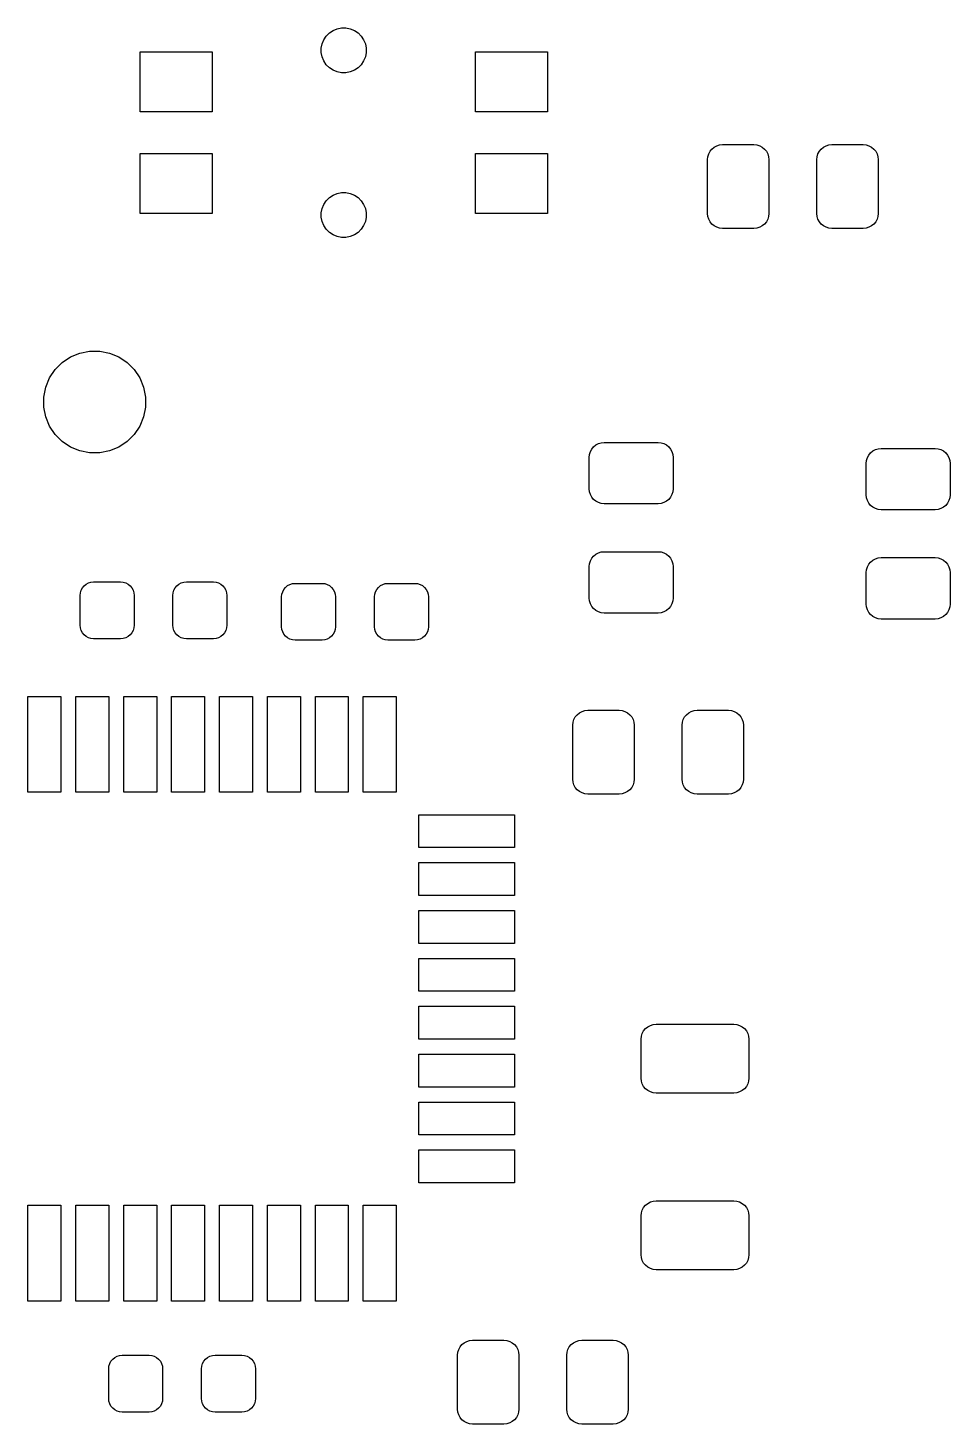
# Model space of a CAD drawing. Extents: x 83.1 to 153.8, y -94.4 to -68.3.
# Drawn here: x 116.83 to 132.22, y -91.67 to -68.35 of the extents above; entities that cross this region are included whole.
import ezdxf

# ---------------------------------------------------------------- set-up
doc = ezdxf.new("R2010")
doc.units = 0
doc.layers.add('BLACK', color=7, linetype='CONTINUOUS')

msp = doc.modelspace()

# ---------------------------------------------------------------- linework, layer by layer
at = {"layer": 'BLACK', "linetype": 'CONTINUOUS'}
for p, q in [((121.739, -68.6156), (121.768, -68.5474)), ((121.768, -68.5474), (121.809, -68.486)), ((121.809, -68.486), (121.861, -68.4337)), ((121.861, -68.4337), (121.922, -68.3927)), ((121.922, -68.3927), (121.991, -68.3644)), ((121.991, -68.3644), (122.063, -68.35)), ((122.063, -68.35), (122.137, -68.35)), ((122.137, -68.35), (122.209, -68.3644)), ((122.209, -68.3644), (122.278, -68.3927)), ((122.278, -68.3927), (122.339, -68.4337)), ((122.339, -68.4337), (122.391, -68.486)), ((122.391, -68.486), (122.432, -68.5474)), ((122.432, -68.5474), (122.461, -68.6156)), ((118.7, -69.75), (118.7, -68.75)), ((118.7, -68.75), (119.9, -68.75)), ((119.9, -68.75), (119.9, -69.75)), ((121.725, -68.6881), (121.739, -68.6156)), ((121.725, -68.7619), (121.725, -68.6881)), ((121.739, -68.8344), (121.725, -68.7619)), ((122.461, -68.6156), (122.475, -68.6881)), ((122.475, -68.7619), (122.461, -68.8344)), ((122.475, -68.6881), (122.475, -68.7619)), ((124.3, -69.75), (124.3, -68.75)), ((124.3, -68.75), (125.5, -68.75)), ((125.5, -68.75), (125.5, -69.75)), ((121.768, -68.9026), (121.739, -68.8344)), ((121.809, -68.964), (121.768, -68.9026)), ((121.861, -69.0163), (121.809, -68.964)), ((121.922, -69.0573), (121.861, -69.0163)), ((122.339, -69.0163), (122.278, -69.0573)), ((122.391, -68.964), (122.339, -69.0163)), ((122.432, -68.9026), (122.391, -68.964)), ((122.461, -68.8344), (122.432, -68.9026)), ((121.991, -69.0856), (121.922, -69.0573)), ((122.063, -69.1), (121.991, -69.0856)), ((122.137, -69.1), (122.063, -69.1)), ((122.209, -69.0856), (122.137, -69.1)), ((122.278, -69.0573), (122.209, -69.0856)), ((119.9, -69.75), (118.7, -69.75)), ((125.5, -69.75), (124.3, -69.75)), ((128.194, -70.4543), (128.217, -70.4111)), ((128.217, -70.4111), (128.248, -70.3732)), ((128.248, -70.3732), (128.286, -70.3421)), ((128.286, -70.3421), (128.329, -70.319)), ((128.329, -70.319), (128.376, -70.3048)), ((128.376, -70.3048), (128.425, -70.3)), ((128.425, -70.3), (128.95, -70.3)), ((128.95, -70.3), (128.999, -70.3048)), ((128.999, -70.3048), (129.046, -70.319)), ((129.046, -70.319), (129.089, -70.3421)), ((129.089, -70.3421), (129.127, -70.3732)), ((129.127, -70.3732), (129.158, -70.4111)), ((129.158, -70.4111), (129.181, -70.4543)), ((130.019, -70.4543), (130.042, -70.4111)), ((130.042, -70.4111), (130.073, -70.3732)), ((130.073, -70.3732), (130.111, -70.3421)), ((130.111, -70.3421), (130.154, -70.319)), ((130.154, -70.319), (130.201, -70.3048)), ((130.201, -70.3048), (130.25, -70.3)), ((130.25, -70.3), (130.775, -70.3)), ((130.775, -70.3), (130.824, -70.3048)), ((130.824, -70.3048), (130.871, -70.319)), ((130.871, -70.319), (130.914, -70.3421)), ((130.914, -70.3421), (130.952, -70.3732)), ((130.952, -70.3732), (130.983, -70.4111)), ((130.983, -70.4111), (131.006, -70.4543)), ((118.7, -71.45), (118.7, -70.45)), ((118.7, -70.45), (119.9, -70.45)), ((119.9, -70.45), (119.9, -71.45)), ((124.3, -71.45), (124.3, -70.45)), ((124.3, -70.45), (125.5, -70.45)), ((125.5, -70.45), (125.5, -71.45)), ((128.175, -70.55), (128.18, -70.5012)), ((128.175, -71.45), (128.175, -70.55)), ((128.18, -70.5012), (128.194, -70.4543)), ((129.181, -70.4543), (129.195, -70.5012)), ((129.195, -70.5012), (129.2, -70.55)), ((129.2, -70.55), (129.2, -71.45)), ((130, -70.55), (130.005, -70.5012)), ((130, -71.45), (130, -70.55)), ((130.005, -70.5012), (130.019, -70.4543)), ((131.006, -70.4543), (131.02, -70.5012)), ((131.02, -70.5012), (131.025, -70.55)), ((131.025, -70.55), (131.025, -71.45)), ((121.922, -71.1427), (121.991, -71.1144)), ((121.991, -71.1144), (122.063, -71.1)), ((122.063, -71.1), (122.137, -71.1)), ((122.137, -71.1), (122.209, -71.1144)), ((122.209, -71.1144), (122.278, -71.1427)), ((121.725, -71.4381), (121.739, -71.3656)), ((121.739, -71.3656), (121.768, -71.2974)), ((121.768, -71.2974), (121.809, -71.236)), ((121.809, -71.236), (121.861, -71.1837)), ((121.861, -71.1837), (121.922, -71.1427)), ((122.278, -71.1427), (122.339, -71.1837)), ((122.339, -71.1837), (122.391, -71.236)), ((122.391, -71.236), (122.432, -71.2974)), ((122.432, -71.2974), (122.461, -71.3656)), ((122.461, -71.3656), (122.475, -71.4381)), ((119.9, -71.45), (118.7, -71.45)), ((121.725, -71.5119), (121.725, -71.4381)), ((121.739, -71.5844), (121.725, -71.5119)), ((121.768, -71.6526), (121.739, -71.5844)), ((122.461, -71.5844), (122.432, -71.6526)), ((122.475, -71.5119), (122.461, -71.5844)), ((122.475, -71.4381), (122.475, -71.5119)), ((125.5, -71.45), (124.3, -71.45)), ((128.18, -71.4988), (128.175, -71.45)), ((128.194, -71.5457), (128.18, -71.4988)), ((128.217, -71.5889), (128.194, -71.5457)), ((128.248, -71.6268), (128.217, -71.5889)), ((129.158, -71.5889), (129.127, -71.6268)), ((129.181, -71.5457), (129.158, -71.5889)), ((129.195, -71.4988), (129.181, -71.5457)), ((129.2, -71.45), (129.195, -71.4988)), ((130.005, -71.4988), (130, -71.45)), ((130.019, -71.5457), (130.005, -71.4988)), ((130.042, -71.5889), (130.019, -71.5457)), ((130.073, -71.6268), (130.042, -71.5889)), ((130.983, -71.5889), (130.952, -71.6268)), ((131.006, -71.5457), (130.983, -71.5889)), ((131.02, -71.4988), (131.006, -71.5457)), ((131.025, -71.45), (131.02, -71.4988)), ((121.809, -71.714), (121.768, -71.6526)), ((121.861, -71.7663), (121.809, -71.714)), ((121.922, -71.8073), (121.861, -71.7663)), ((121.991, -71.8356), (121.922, -71.8073)), ((122.063, -71.85), (121.991, -71.8356)), ((122.209, -71.8356), (122.137, -71.85)), ((122.278, -71.8073), (122.209, -71.8356)), ((122.339, -71.7663), (122.278, -71.8073)), ((122.391, -71.714), (122.339, -71.7663)), ((122.432, -71.6526), (122.391, -71.714)), ((128.286, -71.6579), (128.248, -71.6268)), ((128.329, -71.681), (128.286, -71.6579)), ((128.376, -71.6952), (128.329, -71.681)), ((128.425, -71.7), (128.376, -71.6952)), ((128.95, -71.7), (128.425, -71.7)), ((128.999, -71.6952), (128.95, -71.7)), ((129.046, -71.681), (128.999, -71.6952)), ((129.089, -71.6579), (129.046, -71.681)), ((129.127, -71.6268), (129.089, -71.6579)), ((130.111, -71.6579), (130.073, -71.6268)), ((130.154, -71.681), (130.111, -71.6579)), ((130.201, -71.6952), (130.154, -71.681)), ((130.25, -71.7), (130.201, -71.6952)), ((130.775, -71.7), (130.25, -71.7)), ((130.824, -71.6952), (130.775, -71.7)), ((130.871, -71.681), (130.824, -71.6952)), ((130.914, -71.6579), (130.871, -71.681)), ((130.952, -71.6268), (130.914, -71.6579)), ((122.137, -71.85), (122.063, -71.85)), ((117.28, -74.0582), (117.398, -73.9398)), ((117.398, -73.9398), (117.537, -73.8467)), ((117.537, -73.8467), (117.692, -73.7827)), ((117.692, -73.7827), (117.856, -73.75)), ((117.856, -73.75), (118.024, -73.75)), ((118.024, -73.75), (118.188, -73.7827)), ((118.188, -73.7827), (118.343, -73.8467)), ((118.343, -73.8467), (118.482, -73.9398)), ((118.482, -73.9398), (118.6, -74.0582)), ((117.187, -74.1974), (117.28, -74.0582)), ((118.6, -74.0582), (118.693, -74.1974)), ((117.09, -74.5163), (117.123, -74.3521)), ((117.123, -74.3521), (117.187, -74.1974)), ((118.693, -74.1974), (118.757, -74.3521)), ((118.757, -74.3521), (118.79, -74.5163)), ((117.09, -74.6837), (117.09, -74.5163)), ((118.79, -74.5163), (118.79, -74.6837)), ((117.123, -74.8479), (117.09, -74.6837)), ((117.187, -75.0026), (117.123, -74.8479)), ((118.757, -74.8479), (118.693, -75.0026)), ((118.79, -74.6837), (118.757, -74.8479)), ((117.28, -75.1418), (117.187, -75.0026)), ((118.693, -75.0026), (118.6, -75.1418)), ((117.398, -75.2602), (117.28, -75.1418)), ((117.537, -75.3533), (117.398, -75.2602)), ((118.482, -75.2602), (118.343, -75.3533)), ((118.6, -75.1418), (118.482, -75.2602)), ((126.273, -75.3482), (126.311, -75.3171)), ((126.311, -75.3171), (126.354, -75.294)), ((126.354, -75.294), (126.401, -75.2798)), ((126.401, -75.2798), (126.45, -75.275)), ((126.45, -75.275), (127.35, -75.275)), ((127.35, -75.275), (127.399, -75.2798)), ((127.399, -75.2798), (127.446, -75.294)), ((127.446, -75.294), (127.489, -75.3171)), ((127.489, -75.3171), (127.527, -75.3482)), ((117.692, -75.4173), (117.537, -75.3533)), ((117.856, -75.45), (117.692, -75.4173)), ((118.024, -75.45), (117.856, -75.45)), ((118.188, -75.4173), (118.024, -75.45)), ((118.343, -75.3533), (118.188, -75.4173)), ((126.2, -75.525), (126.205, -75.4762)), ((126.2, -76.05), (126.2, -75.525)), ((126.205, -75.4762), (126.219, -75.4293)), ((126.219, -75.4293), (126.242, -75.3861)), ((126.242, -75.3861), (126.273, -75.3482)), ((127.527, -75.3482), (127.558, -75.3861)), ((127.558, -75.3861), (127.581, -75.4293)), ((127.581, -75.4293), (127.595, -75.4762)), ((127.595, -75.4762), (127.6, -75.525)), ((127.6, -75.525), (127.6, -76.05)), ((130.83, -75.5762), (130.844, -75.5293)), ((130.844, -75.5293), (130.867, -75.4861)), ((130.867, -75.4861), (130.898, -75.4482)), ((130.898, -75.4482), (130.936, -75.4171)), ((130.936, -75.4171), (130.979, -75.394)), ((130.979, -75.394), (131.026, -75.3798)), ((131.026, -75.3798), (131.075, -75.375)), ((131.075, -75.375), (131.975, -75.375)), ((131.975, -75.375), (132.024, -75.3798)), ((132.024, -75.3798), (132.071, -75.394)), ((132.071, -75.394), (132.114, -75.4171)), ((132.114, -75.4171), (132.152, -75.4482)), ((132.152, -75.4482), (132.183, -75.4861)), ((132.183, -75.4861), (132.206, -75.5293)), ((132.206, -75.5293), (132.22, -75.5762)), ((130.825, -75.625), (130.83, -75.5762)), ((130.825, -76.15), (130.825, -75.625)), ((132.22, -75.5762), (132.225, -75.625)), ((132.225, -75.625), (132.225, -76.15)), ((126.205, -76.0988), (126.2, -76.05)), ((126.219, -76.1457), (126.205, -76.0988)), ((126.242, -76.1889), (126.219, -76.1457)), ((126.273, -76.2268), (126.242, -76.1889)), ((126.311, -76.2579), (126.273, -76.2268)), ((126.354, -76.281), (126.311, -76.2579)), ((127.489, -76.2579), (127.446, -76.281)), ((127.527, -76.2268), (127.489, -76.2579)), ((127.558, -76.1889), (127.527, -76.2268)), ((127.581, -76.1457), (127.558, -76.1889)), ((127.595, -76.0988), (127.581, -76.1457)), ((127.6, -76.05), (127.595, -76.0988)), ((130.83, -76.1988), (130.825, -76.15)), ((130.844, -76.2457), (130.83, -76.1988)), ((130.867, -76.2889), (130.844, -76.2457)), ((132.206, -76.2457), (132.183, -76.2889)), ((132.22, -76.1988), (132.206, -76.2457)), ((132.225, -76.15), (132.22, -76.1988)), ((126.401, -76.2952), (126.354, -76.281)), ((126.45, -76.3), (126.401, -76.2952)), ((127.35, -76.3), (126.45, -76.3)), ((127.399, -76.2952), (127.35, -76.3)), ((127.446, -76.281), (127.399, -76.2952)), ((130.898, -76.3268), (130.867, -76.2889)), ((130.936, -76.3579), (130.898, -76.3268)), ((130.979, -76.381), (130.936, -76.3579)), ((131.026, -76.3952), (130.979, -76.381)), ((131.075, -76.4), (131.026, -76.3952)), ((131.975, -76.4), (131.075, -76.4)), ((132.024, -76.3952), (131.975, -76.4)), ((132.071, -76.381), (132.024, -76.3952)), ((132.114, -76.3579), (132.071, -76.381)), ((132.152, -76.3268), (132.114, -76.3579)), ((132.183, -76.2889), (132.152, -76.3268)), ((126.242, -77.2111), (126.273, -77.1732)), ((126.273, -77.1732), (126.311, -77.1421)), ((126.311, -77.1421), (126.354, -77.119)), ((126.354, -77.119), (126.401, -77.1048)), ((126.401, -77.1048), (126.45, -77.1)), ((126.45, -77.1), (127.35, -77.1)), ((127.35, -77.1), (127.399, -77.1048)), ((127.399, -77.1048), (127.446, -77.119)), ((127.446, -77.119), (127.489, -77.1421)), ((127.489, -77.1421), (127.527, -77.1732)), ((127.527, -77.1732), (127.558, -77.2111)), ((130.979, -77.219), (131.026, -77.2048)), ((131.026, -77.2048), (131.075, -77.2)), ((131.075, -77.2), (131.975, -77.2)), ((131.975, -77.2), (132.024, -77.2048)), ((132.024, -77.2048), (132.071, -77.219)), ((126.2, -77.35), (126.205, -77.3012)), ((126.2, -77.875), (126.2, -77.35)), ((126.205, -77.3012), (126.219, -77.2543)), ((126.219, -77.2543), (126.242, -77.2111)), ((127.558, -77.2111), (127.581, -77.2543)), ((127.581, -77.2543), (127.595, -77.3012)), ((127.595, -77.3012), (127.6, -77.35)), ((127.6, -77.35), (127.6, -77.875)), ((130.825, -77.45), (130.83, -77.4012)), ((130.83, -77.4012), (130.844, -77.3543)), ((130.844, -77.3543), (130.867, -77.3111)), ((130.867, -77.3111), (130.898, -77.2732)), ((130.898, -77.2732), (130.936, -77.2421)), ((130.936, -77.2421), (130.979, -77.219)), ((132.071, -77.219), (132.114, -77.2421)), ((132.114, -77.2421), (132.152, -77.2732)), ((132.152, -77.2732), (132.183, -77.3111)), ((132.183, -77.3111), (132.206, -77.3543)), ((132.206, -77.3543), (132.22, -77.4012)), ((132.22, -77.4012), (132.225, -77.45)), ((117.736, -77.7046), (117.764, -77.6705)), ((117.764, -77.6705), (117.798, -77.6425)), ((117.798, -77.6425), (117.837, -77.6217)), ((117.837, -77.6217), (117.879, -77.6089)), ((117.879, -77.6089), (117.923, -77.6046)), ((117.923, -77.6046), (118.373, -77.6046)), ((118.373, -77.6046), (118.417, -77.6089)), ((118.417, -77.6089), (118.459, -77.6217)), ((118.459, -77.6217), (118.498, -77.6425)), ((118.498, -77.6425), (118.532, -77.6705)), ((118.532, -77.6705), (118.56, -77.7046)), ((119.286, -77.7046), (119.314, -77.6705)), ((119.314, -77.6705), (119.348, -77.6425)), ((119.348, -77.6425), (119.387, -77.6217)), ((119.387, -77.6217), (119.429, -77.6089)), ((119.429, -77.6089), (119.473, -77.6046)), ((119.473, -77.6046), (119.923, -77.6046)), ((119.923, -77.6046), (119.967, -77.6089)), ((119.967, -77.6089), (120.009, -77.6217)), ((120.009, -77.6217), (120.048, -77.6425)), ((120.048, -77.6425), (120.082, -77.6705)), ((120.082, -77.6705), (120.11, -77.7046)), ((121.129, -77.6959), (121.163, -77.6679)), ((121.163, -77.6679), (121.202, -77.6471)), ((121.202, -77.6471), (121.244, -77.6343)), ((121.244, -77.6343), (121.288, -77.63)), ((121.288, -77.63), (121.738, -77.63)), ((121.738, -77.63), (121.782, -77.6343)), ((121.782, -77.6343), (121.824, -77.6471)), ((121.824, -77.6471), (121.863, -77.6679)), ((121.863, -77.6679), (121.897, -77.6959)), ((122.679, -77.6959), (122.713, -77.6679)), ((122.713, -77.6679), (122.752, -77.6471)), ((122.752, -77.6471), (122.794, -77.6343)), ((122.794, -77.6343), (122.838, -77.63)), ((122.838, -77.63), (123.288, -77.63)), ((123.288, -77.63), (123.332, -77.6343)), ((123.332, -77.6343), (123.374, -77.6471)), ((123.374, -77.6471), (123.413, -77.6679)), ((123.413, -77.6679), (123.447, -77.6959)), ((130.825, -77.975), (130.825, -77.45)), ((132.225, -77.45), (132.225, -77.975)), ((117.698, -77.8296), (117.702, -77.7857)), ((117.698, -78.3296), (117.698, -77.8296)), ((117.702, -77.7857), (117.715, -77.7435)), ((117.715, -77.7435), (117.736, -77.7046)), ((118.56, -77.7046), (118.581, -77.7435)), ((118.581, -77.7435), (118.593, -77.7857)), ((118.593, -77.7857), (118.598, -77.8296)), ((118.598, -77.8296), (118.598, -78.3296)), ((119.248, -77.8296), (119.252, -77.7857)), ((119.248, -78.3296), (119.248, -77.8296)), ((119.252, -77.7857), (119.265, -77.7435)), ((119.265, -77.7435), (119.286, -77.7046)), ((120.11, -77.7046), (120.131, -77.7435)), ((120.131, -77.7435), (120.143, -77.7857)), ((120.143, -77.7857), (120.148, -77.8296)), ((120.148, -77.8296), (120.148, -78.3296)), ((121.063, -77.855), (121.067, -77.8111)), ((121.063, -78.355), (121.063, -77.855)), ((121.067, -77.8111), (121.08, -77.7689)), ((121.08, -77.7689), (121.101, -77.73)), ((121.101, -77.73), (121.129, -77.6959)), ((121.897, -77.6959), (121.925, -77.73)), ((121.925, -77.73), (121.946, -77.7689)), ((121.946, -77.7689), (121.959, -77.8111)), ((121.959, -77.8111), (121.963, -77.855)), ((121.963, -77.855), (121.963, -78.355)), ((122.613, -77.855), (122.617, -77.8111)), ((122.613, -78.355), (122.613, -77.855)), ((122.617, -77.8111), (122.63, -77.7689)), ((122.63, -77.7689), (122.651, -77.73)), ((122.651, -77.73), (122.679, -77.6959)), ((123.447, -77.6959), (123.475, -77.73)), ((123.475, -77.73), (123.496, -77.7689)), ((123.496, -77.7689), (123.509, -77.8111)), ((123.509, -77.8111), (123.513, -77.855)), ((123.513, -77.855), (123.513, -78.355)), ((126.205, -77.9238), (126.2, -77.875)), ((127.6, -77.875), (127.595, -77.9238)), ((126.219, -77.9707), (126.205, -77.9238)), ((126.242, -78.0139), (126.219, -77.9707)), ((126.273, -78.0518), (126.242, -78.0139)), ((126.311, -78.0829), (126.273, -78.0518)), ((126.354, -78.106), (126.311, -78.0829)), ((126.401, -78.1202), (126.354, -78.106)), ((126.45, -78.125), (126.401, -78.1202)), ((127.35, -78.125), (126.45, -78.125)), ((127.399, -78.1202), (127.35, -78.125)), ((127.446, -78.106), (127.399, -78.1202)), ((127.489, -78.0829), (127.446, -78.106)), ((127.527, -78.0518), (127.489, -78.0829)), ((127.558, -78.0139), (127.527, -78.0518)), ((127.581, -77.9707), (127.558, -78.0139)), ((127.595, -77.9238), (127.581, -77.9707)), ((130.83, -78.0238), (130.825, -77.975)), ((130.844, -78.0707), (130.83, -78.0238)), ((130.867, -78.1139), (130.844, -78.0707)), ((130.898, -78.1518), (130.867, -78.1139)), ((132.183, -78.1139), (132.152, -78.1518)), ((132.206, -78.0707), (132.183, -78.1139)), ((132.22, -78.0238), (132.206, -78.0707)), ((132.225, -77.975), (132.22, -78.0238)), ((117.702, -78.3735), (117.698, -78.3296)), ((118.598, -78.3296), (118.593, -78.3735)), ((119.252, -78.3735), (119.248, -78.3296)), ((120.148, -78.3296), (120.143, -78.3735)), ((121.067, -78.3989), (121.063, -78.355)), ((121.963, -78.355), (121.959, -78.3989)), ((122.617, -78.3989), (122.613, -78.355)), ((123.513, -78.355), (123.509, -78.3989)), ((130.936, -78.1829), (130.898, -78.1518)), ((130.979, -78.206), (130.936, -78.1829)), ((131.026, -78.2202), (130.979, -78.206)), ((131.075, -78.225), (131.026, -78.2202)), ((131.975, -78.225), (131.075, -78.225)), ((132.024, -78.2202), (131.975, -78.225)), ((132.071, -78.206), (132.024, -78.2202)), ((132.114, -78.1829), (132.071, -78.206)), ((132.152, -78.1518), (132.114, -78.1829)), ((117.715, -78.4157), (117.702, -78.3735)), ((117.736, -78.4546), (117.715, -78.4157)), ((117.764, -78.4887), (117.736, -78.4546)), ((117.798, -78.5167), (117.764, -78.4887)), ((117.837, -78.5375), (117.798, -78.5167)), ((117.879, -78.5503), (117.837, -78.5375)), ((117.923, -78.5546), (117.879, -78.5503)), ((118.373, -78.5546), (117.923, -78.5546)), ((118.417, -78.5503), (118.373, -78.5546)), ((118.459, -78.5375), (118.417, -78.5503)), ((118.498, -78.5167), (118.459, -78.5375)), ((118.532, -78.4887), (118.498, -78.5167)), ((118.56, -78.4546), (118.532, -78.4887)), ((118.581, -78.4157), (118.56, -78.4546)), ((118.593, -78.3735), (118.581, -78.4157)), ((119.265, -78.4157), (119.252, -78.3735)), ((119.286, -78.4546), (119.265, -78.4157)), ((119.314, -78.4887), (119.286, -78.4546)), ((119.348, -78.5167), (119.314, -78.4887)), ((119.387, -78.5375), (119.348, -78.5167)), ((119.429, -78.5503), (119.387, -78.5375)), ((119.473, -78.5546), (119.429, -78.5503)), ((119.923, -78.5546), (119.473, -78.5546)), ((119.967, -78.5503), (119.923, -78.5546)), ((120.009, -78.5375), (119.967, -78.5503)), ((120.048, -78.5167), (120.009, -78.5375)), ((120.082, -78.4887), (120.048, -78.5167)), ((120.11, -78.4546), (120.082, -78.4887)), ((120.131, -78.4157), (120.11, -78.4546)), ((120.143, -78.3735), (120.131, -78.4157)), ((121.08, -78.4411), (121.067, -78.3989)), ((121.101, -78.48), (121.08, -78.4411)), ((121.129, -78.5141), (121.101, -78.48)), ((121.163, -78.5421), (121.129, -78.5141)), ((121.202, -78.5629), (121.163, -78.5421)), ((121.244, -78.5757), (121.202, -78.5629)), ((121.288, -78.58), (121.244, -78.5757)), ((121.738, -78.58), (121.288, -78.58)), ((121.782, -78.5757), (121.738, -78.58)), ((121.824, -78.5629), (121.782, -78.5757)), ((121.863, -78.5421), (121.824, -78.5629)), ((121.897, -78.5141), (121.863, -78.5421)), ((121.925, -78.48), (121.897, -78.5141)), ((121.946, -78.4411), (121.925, -78.48)), ((121.959, -78.3989), (121.946, -78.4411)), ((122.63, -78.4411), (122.617, -78.3989)), ((122.651, -78.48), (122.63, -78.4411)), ((122.679, -78.5141), (122.651, -78.48)), ((122.713, -78.5421), (122.679, -78.5141)), ((122.752, -78.5629), (122.713, -78.5421)), ((122.794, -78.5757), (122.752, -78.5629)), ((122.838, -78.58), (122.794, -78.5757)), ((123.288, -78.58), (122.838, -78.58)), ((123.332, -78.5757), (123.288, -78.58)), ((123.374, -78.5629), (123.332, -78.5757)), ((123.413, -78.5421), (123.374, -78.5629)), ((123.447, -78.5141), (123.413, -78.5421)), ((123.475, -78.48), (123.447, -78.5141)), ((123.496, -78.4411), (123.475, -78.48)), ((123.509, -78.3989), (123.496, -78.4411)), ((116.826, -81.1193), (116.826, -79.5193)), ((116.826, -79.5193), (117.376, -79.5193)), ((117.376, -79.5193), (117.376, -81.1193)), ((117.626, -81.1193), (117.626, -79.5193)), ((117.626, -79.5193), (118.176, -79.5193)), ((118.176, -79.5193), (118.176, -81.1193)), ((118.426, -81.1193), (118.426, -79.5193)), ((118.426, -79.5193), (118.976, -79.5193)), ((118.976, -79.5193), (118.976, -81.1193)), ((119.226, -81.1193), (119.226, -79.5193)), ((119.226, -79.5193), (119.776, -79.5193)), ((119.776, -79.5193), (119.776, -81.1193)), ((120.026, -81.1193), (120.026, -79.5193)), ((120.026, -79.5193), (120.576, -79.5193)), ((120.576, -79.5193), (120.576, -81.1193)), ((120.826, -81.1193), (120.826, -79.5193)), ((120.826, -79.5193), (121.376, -79.5193)), ((121.376, -79.5193), (121.376, -81.1193)), ((121.626, -81.1193), (121.626, -79.5193)), ((121.626, -79.5193), (122.176, -79.5193)), ((122.176, -79.5193), (122.176, -81.1193)), ((122.426, -81.1193), (122.426, -79.5193)), ((122.426, -79.5193), (122.976, -79.5193)), ((122.976, -79.5193), (122.976, -81.1193)), ((126.036, -79.7921), (126.079, -79.769)), ((126.079, -79.769), (126.126, -79.7548)), ((126.126, -79.7548), (126.175, -79.75)), ((126.175, -79.75), (126.7, -79.75)), ((126.7, -79.75), (126.749, -79.7548)), ((126.749, -79.7548), (126.796, -79.769)), ((126.796, -79.769), (126.839, -79.7921)), ((127.861, -79.7921), (127.904, -79.769)), ((127.904, -79.769), (127.951, -79.7548)), ((127.951, -79.7548), (128, -79.75)), ((128, -79.75), (128.525, -79.75)), ((128.525, -79.75), (128.574, -79.7548)), ((128.574, -79.7548), (128.621, -79.769)), ((128.621, -79.769), (128.664, -79.7921)), ((125.925, -80), (125.93, -79.9512)), ((125.925, -80.9), (125.925, -80)), ((125.93, -79.9512), (125.944, -79.9043)), ((125.944, -79.9043), (125.967, -79.8611)), ((125.967, -79.8611), (125.998, -79.8232)), ((125.998, -79.8232), (126.036, -79.7921)), ((126.839, -79.7921), (126.877, -79.8232)), ((126.877, -79.8232), (126.908, -79.8611)), ((126.908, -79.8611), (126.931, -79.9043)), ((126.931, -79.9043), (126.945, -79.9512)), ((126.945, -79.9512), (126.95, -80)), ((126.95, -80), (126.95, -80.9)), ((127.75, -80), (127.755, -79.9512)), ((127.75, -80.9), (127.75, -80)), ((127.755, -79.9512), (127.769, -79.9043)), ((127.769, -79.9043), (127.792, -79.8611)), ((127.792, -79.8611), (127.823, -79.8232)), ((127.823, -79.8232), (127.861, -79.7921)), ((128.664, -79.7921), (128.702, -79.8232)), ((128.702, -79.8232), (128.733, -79.8611)), ((128.733, -79.8611), (128.756, -79.9043)), ((128.756, -79.9043), (128.77, -79.9512)), ((128.77, -79.9512), (128.775, -80)), ((128.775, -80), (128.775, -80.9)), ((125.93, -80.9488), (125.925, -80.9)), ((126.95, -80.9), (126.945, -80.9488)), ((127.755, -80.9488), (127.75, -80.9)), ((128.775, -80.9), (128.77, -80.9488)), ((117.376, -81.1193), (116.826, -81.1193)), ((118.176, -81.1193), (117.626, -81.1193)), ((118.976, -81.1193), (118.426, -81.1193)), ((119.776, -81.1193), (119.226, -81.1193)), ((120.576, -81.1193), (120.026, -81.1193)), ((121.376, -81.1193), (120.826, -81.1193)), ((122.176, -81.1193), (121.626, -81.1193)), ((122.976, -81.1193), (122.426, -81.1193)), ((125.944, -80.9957), (125.93, -80.9488)), ((125.967, -81.0389), (125.944, -80.9957)), ((125.998, -81.0768), (125.967, -81.0389)), ((126.036, -81.1079), (125.998, -81.0768)), ((126.079, -81.131), (126.036, -81.1079)), ((126.126, -81.1452), (126.079, -81.131)), ((126.175, -81.15), (126.126, -81.1452)), ((126.7, -81.15), (126.175, -81.15)), ((126.749, -81.1452), (126.7, -81.15)), ((126.796, -81.131), (126.749, -81.1452)), ((126.839, -81.1079), (126.796, -81.131)), ((126.877, -81.0768), (126.839, -81.1079)), ((126.908, -81.0389), (126.877, -81.0768)), ((126.931, -80.9957), (126.908, -81.0389)), ((126.945, -80.9488), (126.931, -80.9957)), ((127.769, -80.9957), (127.755, -80.9488)), ((127.792, -81.0389), (127.769, -80.9957)), ((127.823, -81.0768), (127.792, -81.0389)), ((127.861, -81.1079), (127.823, -81.0768)), ((127.904, -81.131), (127.861, -81.1079)), ((127.951, -81.1452), (127.904, -81.131)), ((128, -81.15), (127.951, -81.1452)), ((128.525, -81.15), (128, -81.15)), ((128.574, -81.1452), (128.525, -81.15)), ((128.621, -81.131), (128.574, -81.1452)), ((128.664, -81.1079), (128.621, -81.131)), ((128.702, -81.0768), (128.664, -81.1079)), ((128.733, -81.0389), (128.702, -81.0768)), ((128.756, -80.9957), (128.733, -81.0389)), ((128.77, -80.9488), (128.756, -80.9957)), ((123.351, -82.0443), (123.351, -81.4943)), ((123.351, -81.4943), (124.951, -81.4943)), ((124.951, -81.4943), (124.951, -82.0443)), ((124.951, -82.0443), (123.351, -82.0443)), ((123.351, -82.8443), (123.351, -82.2943)), ((123.351, -82.2943), (124.951, -82.2943)), ((124.951, -82.2943), (124.951, -82.8443)), ((124.951, -82.8443), (123.351, -82.8443)), ((123.351, -83.6443), (123.351, -83.0943)), ((123.351, -83.0943), (124.951, -83.0943)), ((124.951, -83.0943), (124.951, -83.6443)), ((124.951, -83.6443), (123.351, -83.6443)), ((123.351, -84.4443), (123.351, -83.8943)), ((123.351, -83.8943), (124.951, -83.8943)), ((124.951, -83.8943), (124.951, -84.4443)), ((124.951, -84.4443), (123.351, -84.4443)), ((123.351, -85.2443), (123.351, -84.6943)), ((123.351, -84.6943), (124.951, -84.6943)), ((124.951, -84.6943), (124.951, -85.2443)), ((127.084, -85.1501), (127.107, -85.1069)), ((127.107, -85.1069), (127.138, -85.069)), ((127.138, -85.069), (127.176, -85.0379)), ((127.176, -85.0379), (127.22, -85.0148)), ((127.22, -85.0148), (127.266, -85.0006)), ((127.266, -85.0006), (127.315, -84.9958)), ((127.315, -84.9958), (128.615, -84.9958)), ((128.615, -84.9958), (128.664, -85.0006)), ((128.664, -85.0006), (128.711, -85.0148)), ((128.711, -85.0148), (128.754, -85.0379)), ((128.754, -85.0379), (128.792, -85.069)), ((128.792, -85.069), (128.823, -85.1069)), ((128.823, -85.1069), (128.846, -85.1501)), ((124.951, -85.2443), (123.351, -85.2443)), ((127.065, -85.2458), (127.07, -85.197)), ((127.065, -85.8958), (127.065, -85.2458)), ((127.07, -85.197), (127.084, -85.1501)), ((128.846, -85.1501), (128.86, -85.197)), ((128.86, -85.197), (128.865, -85.2458)), ((128.865, -85.2458), (128.865, -85.8958)), ((123.351, -86.0443), (123.351, -85.4943)), ((123.351, -85.4943), (124.951, -85.4943)), ((124.951, -85.4943), (124.951, -86.0443)), ((124.951, -86.0443), (123.351, -86.0443)), ((127.07, -85.9446), (127.065, -85.8958)), ((127.084, -85.9915), (127.07, -85.9446)), ((127.107, -86.0347), (127.084, -85.9915)), ((127.138, -86.0726), (127.107, -86.0347)), ((128.823, -86.0347), (128.792, -86.0726)), ((128.846, -85.9915), (128.823, -86.0347)), ((128.86, -85.9446), (128.846, -85.9915)), ((128.865, -85.8958), (128.86, -85.9446)), ((123.351, -86.8443), (123.351, -86.2943)), ((123.351, -86.2943), (124.951, -86.2943)), ((124.951, -86.2943), (124.951, -86.8443)), ((127.176, -86.1037), (127.138, -86.0726)), ((127.22, -86.1268), (127.176, -86.1037)), ((127.266, -86.141), (127.22, -86.1268)), ((127.315, -86.1458), (127.266, -86.141)), ((128.615, -86.1458), (127.315, -86.1458)), ((128.664, -86.141), (128.615, -86.1458)), ((128.711, -86.1268), (128.664, -86.141)), ((128.754, -86.1037), (128.711, -86.1268)), ((128.792, -86.0726), (128.754, -86.1037)), ((124.951, -86.8443), (123.351, -86.8443)), ((123.351, -87.6443), (123.351, -87.0943)), ((123.351, -87.0943), (124.951, -87.0943)), ((124.951, -87.0943), (124.951, -87.6443)), ((124.951, -87.6443), (123.351, -87.6443)), ((116.826, -89.6193), (116.826, -88.0193)), ((116.826, -88.0193), (117.376, -88.0193)), ((117.376, -88.0193), (117.376, -89.6193)), ((117.626, -89.6193), (117.626, -88.0193)), ((117.626, -88.0193), (118.176, -88.0193)), ((118.176, -88.0193), (118.176, -89.6193)), ((118.426, -89.6193), (118.426, -88.0193)), ((118.426, -88.0193), (118.976, -88.0193)), ((118.976, -88.0193), (118.976, -89.6193)), ((119.226, -89.6193), (119.226, -88.0193)), ((119.226, -88.0193), (119.776, -88.0193)), ((119.776, -88.0193), (119.776, -89.6193)), ((120.026, -89.6193), (120.026, -88.0193)), ((120.026, -88.0193), (120.576, -88.0193)), ((120.576, -88.0193), (120.576, -89.6193)), ((120.826, -89.6193), (120.826, -88.0193)), ((120.826, -88.0193), (121.376, -88.0193)), ((121.376, -88.0193), (121.376, -89.6193)), ((121.626, -89.6193), (121.626, -88.0193)), ((121.626, -88.0193), (122.176, -88.0193)), ((122.176, -88.0193), (122.176, -89.6193)), ((122.426, -89.6193), (122.426, -88.0193)), ((122.426, -88.0193), (122.976, -88.0193)), ((122.976, -88.0193), (122.976, -89.6193)), ((127.065, -88.1958), (127.07, -88.147)), ((127.07, -88.147), (127.084, -88.1001)), ((127.084, -88.1001), (127.107, -88.0569)), ((127.107, -88.0569), (127.138, -88.019)), ((127.138, -88.019), (127.176, -87.9879)), ((127.176, -87.9879), (127.22, -87.9648)), ((127.22, -87.9648), (127.266, -87.9506)), ((127.266, -87.9506), (127.315, -87.9458)), ((127.315, -87.9458), (128.615, -87.9458)), ((128.615, -87.9458), (128.664, -87.9506)), ((128.664, -87.9506), (128.711, -87.9648)), ((128.711, -87.9648), (128.754, -87.9879)), ((128.754, -87.9879), (128.792, -88.019)), ((128.792, -88.019), (128.823, -88.0569)), ((128.823, -88.0569), (128.846, -88.1001)), ((128.846, -88.1001), (128.86, -88.147)), ((128.86, -88.147), (128.865, -88.1958)), ((127.065, -88.8458), (127.065, -88.1958)), ((128.865, -88.1958), (128.865, -88.8458)), ((127.07, -88.8946), (127.065, -88.8458)), ((128.865, -88.8458), (128.86, -88.8946)), ((127.084, -88.9415), (127.07, -88.8946)), ((127.107, -88.9847), (127.084, -88.9415)), ((127.138, -89.0226), (127.107, -88.9847)), ((127.176, -89.0537), (127.138, -89.0226)), ((127.22, -89.0768), (127.176, -89.0537)), ((127.266, -89.091), (127.22, -89.0768)), ((127.315, -89.0958), (127.266, -89.091)), ((128.615, -89.0958), (127.315, -89.0958)), ((128.664, -89.091), (128.615, -89.0958)), ((128.711, -89.0768), (128.664, -89.091)), ((128.754, -89.0537), (128.711, -89.0768)), ((128.792, -89.0226), (128.754, -89.0537)), ((128.823, -88.9847), (128.792, -89.0226)), ((128.846, -88.9415), (128.823, -88.9847)), ((128.86, -88.8946), (128.846, -88.9415)), ((117.376, -89.6193), (116.826, -89.6193)), ((118.176, -89.6193), (117.626, -89.6193)), ((118.976, -89.6193), (118.426, -89.6193)), ((119.776, -89.6193), (119.226, -89.6193)), ((120.576, -89.6193), (120.026, -89.6193)), ((121.376, -89.6193), (120.826, -89.6193)), ((122.176, -89.6193), (121.626, -89.6193)), ((122.976, -89.6193), (122.426, -89.6193)), ((124, -90.525), (124.005, -90.4762)), ((124.005, -90.4762), (124.019, -90.4293)), ((124.019, -90.4293), (124.042, -90.3861)), ((124.042, -90.3861), (124.073, -90.3482)), ((124.073, -90.3482), (124.111, -90.3171)), ((124.111, -90.3171), (124.154, -90.294)), ((124.154, -90.294), (124.201, -90.2798)), ((124.201, -90.2798), (124.25, -90.275)), ((124.25, -90.275), (124.775, -90.275)), ((124.775, -90.275), (124.824, -90.2798)), ((124.824, -90.2798), (124.871, -90.294)), ((124.871, -90.294), (124.914, -90.3171)), ((124.914, -90.3171), (124.952, -90.3482)), ((124.952, -90.3482), (124.983, -90.3861)), ((124.983, -90.3861), (125.006, -90.4293)), ((125.006, -90.4293), (125.02, -90.4762)), ((125.02, -90.4762), (125.025, -90.525)), ((125.825, -90.525), (125.83, -90.4762)), ((125.83, -90.4762), (125.844, -90.4293)), ((125.844, -90.4293), (125.867, -90.3861)), ((125.867, -90.3861), (125.898, -90.3482)), ((125.898, -90.3482), (125.936, -90.3171)), ((125.936, -90.3171), (125.979, -90.294)), ((125.979, -90.294), (126.026, -90.2798)), ((126.026, -90.2798), (126.075, -90.275)), ((126.075, -90.275), (126.6, -90.275)), ((126.6, -90.275), (126.649, -90.2798)), ((126.649, -90.2798), (126.696, -90.294)), ((126.696, -90.294), (126.739, -90.3171)), ((126.739, -90.3171), (126.777, -90.3482)), ((126.777, -90.3482), (126.808, -90.3861)), ((126.808, -90.3861), (126.831, -90.4293)), ((126.831, -90.4293), (126.845, -90.4762)), ((126.845, -90.4762), (126.85, -90.525)), ((118.175, -90.75), (118.179, -90.7061)), ((118.179, -90.7061), (118.192, -90.6639)), ((118.192, -90.6639), (118.213, -90.625)), ((118.213, -90.625), (118.241, -90.5909)), ((118.241, -90.5909), (118.275, -90.5629)), ((118.275, -90.5629), (118.314, -90.5421)), ((118.314, -90.5421), (118.356, -90.5293)), ((118.356, -90.5293), (118.4, -90.525)), ((118.4, -90.525), (118.85, -90.525)), ((118.85, -90.525), (118.894, -90.5293)), ((118.894, -90.5293), (118.936, -90.5421)), ((118.936, -90.5421), (118.975, -90.5629)), ((118.975, -90.5629), (119.009, -90.5909)), ((119.009, -90.5909), (119.037, -90.625)), ((119.037, -90.625), (119.058, -90.6639)), ((119.058, -90.6639), (119.071, -90.7061)), ((119.071, -90.7061), (119.075, -90.75)), ((119.725, -90.75), (119.729, -90.7061)), ((119.729, -90.7061), (119.742, -90.6639)), ((119.742, -90.6639), (119.763, -90.625)), ((119.763, -90.625), (119.791, -90.5909)), ((119.791, -90.5909), (119.825, -90.5629)), ((119.825, -90.5629), (119.864, -90.5421)), ((119.864, -90.5421), (119.906, -90.5293)), ((119.906, -90.5293), (119.95, -90.525)), ((119.95, -90.525), (120.4, -90.525)), ((120.4, -90.525), (120.444, -90.5293)), ((120.444, -90.5293), (120.486, -90.5421)), ((120.486, -90.5421), (120.525, -90.5629)), ((120.525, -90.5629), (120.559, -90.5909)), ((120.559, -90.5909), (120.587, -90.625)), ((120.587, -90.625), (120.608, -90.6639)), ((120.608, -90.6639), (120.621, -90.7061)), ((120.621, -90.7061), (120.625, -90.75)), ((124, -91.425), (124, -90.525)), ((125.025, -90.525), (125.025, -91.425)), ((125.825, -91.425), (125.825, -90.525)), ((126.85, -90.525), (126.85, -91.425)), ((118.175, -91.25), (118.175, -90.75)), ((119.075, -90.75), (119.075, -91.25)), ((119.725, -91.25), (119.725, -90.75)), ((120.625, -90.75), (120.625, -91.25)), ((118.179, -91.2939), (118.175, -91.25)), ((118.192, -91.3361), (118.179, -91.2939)), ((118.213, -91.375), (118.192, -91.3361)), ((118.241, -91.4091), (118.213, -91.375)), ((118.275, -91.4371), (118.241, -91.4091)), ((119.009, -91.4091), (118.975, -91.4371)), ((119.037, -91.375), (119.009, -91.4091)), ((119.058, -91.3361), (119.037, -91.375)), ((119.071, -91.2939), (119.058, -91.3361)), ((119.075, -91.25), (119.071, -91.2939)), ((119.729, -91.2939), (119.725, -91.25)), ((119.742, -91.3361), (119.729, -91.2939)), ((119.763, -91.375), (119.742, -91.3361)), ((119.791, -91.4091), (119.763, -91.375)), ((119.825, -91.4371), (119.791, -91.4091)), ((120.559, -91.4091), (120.525, -91.4371)), ((120.587, -91.375), (120.559, -91.4091)), ((120.608, -91.3361), (120.587, -91.375)), ((120.621, -91.2939), (120.608, -91.3361)), ((120.625, -91.25), (120.621, -91.2939)), ((124.005, -91.4738), (124, -91.425)), ((125.025, -91.425), (125.02, -91.4738)), ((125.83, -91.4738), (125.825, -91.425)), ((126.85, -91.425), (126.845, -91.4738)), ((118.314, -91.4579), (118.275, -91.4371)), ((118.356, -91.4707), (118.314, -91.4579)), ((118.4, -91.475), (118.356, -91.4707)), ((118.85, -91.475), (118.4, -91.475)), ((118.894, -91.4707), (118.85, -91.475)), ((118.936, -91.4579), (118.894, -91.4707)), ((118.975, -91.4371), (118.936, -91.4579)), ((119.864, -91.4579), (119.825, -91.4371)), ((119.906, -91.4707), (119.864, -91.4579)), ((119.95, -91.475), (119.906, -91.4707)), ((120.4, -91.475), (119.95, -91.475)), ((120.444, -91.4707), (120.4, -91.475)), ((120.486, -91.4579), (120.444, -91.4707)), ((120.525, -91.4371), (120.486, -91.4579)), ((124.019, -91.5207), (124.005, -91.4738)), ((124.042, -91.5639), (124.019, -91.5207)), ((124.073, -91.6018), (124.042, -91.5639)), ((124.111, -91.6329), (124.073, -91.6018)), ((124.154, -91.656), (124.111, -91.6329)), ((124.201, -91.6702), (124.154, -91.656)), ((124.871, -91.656), (124.824, -91.6702)), ((124.914, -91.6329), (124.871, -91.656)), ((124.952, -91.6018), (124.914, -91.6329)), ((124.983, -91.5639), (124.952, -91.6018)), ((125.006, -91.5207), (124.983, -91.5639)), ((125.02, -91.4738), (125.006, -91.5207)), ((125.844, -91.5207), (125.83, -91.4738)), ((125.867, -91.5639), (125.844, -91.5207)), ((125.898, -91.6018), (125.867, -91.5639)), ((125.936, -91.6329), (125.898, -91.6018)), ((125.979, -91.656), (125.936, -91.6329)), ((126.026, -91.6702), (125.979, -91.656)), ((126.696, -91.656), (126.649, -91.6702)), ((126.739, -91.6329), (126.696, -91.656)), ((126.777, -91.6018), (126.739, -91.6329)), ((126.808, -91.5639), (126.777, -91.6018)), ((126.831, -91.5207), (126.808, -91.5639)), ((126.845, -91.4738), (126.831, -91.5207)), ((124.25, -91.675), (124.201, -91.6702)), ((124.775, -91.675), (124.25, -91.675)), ((124.824, -91.6702), (124.775, -91.675)), ((126.075, -91.675), (126.026, -91.6702)), ((126.6, -91.675), (126.075, -91.675)), ((126.649, -91.6702), (126.6, -91.675))]:
    msp.add_line(p, q, dxfattribs=at)

doc.saveas('drawing.dxf')
